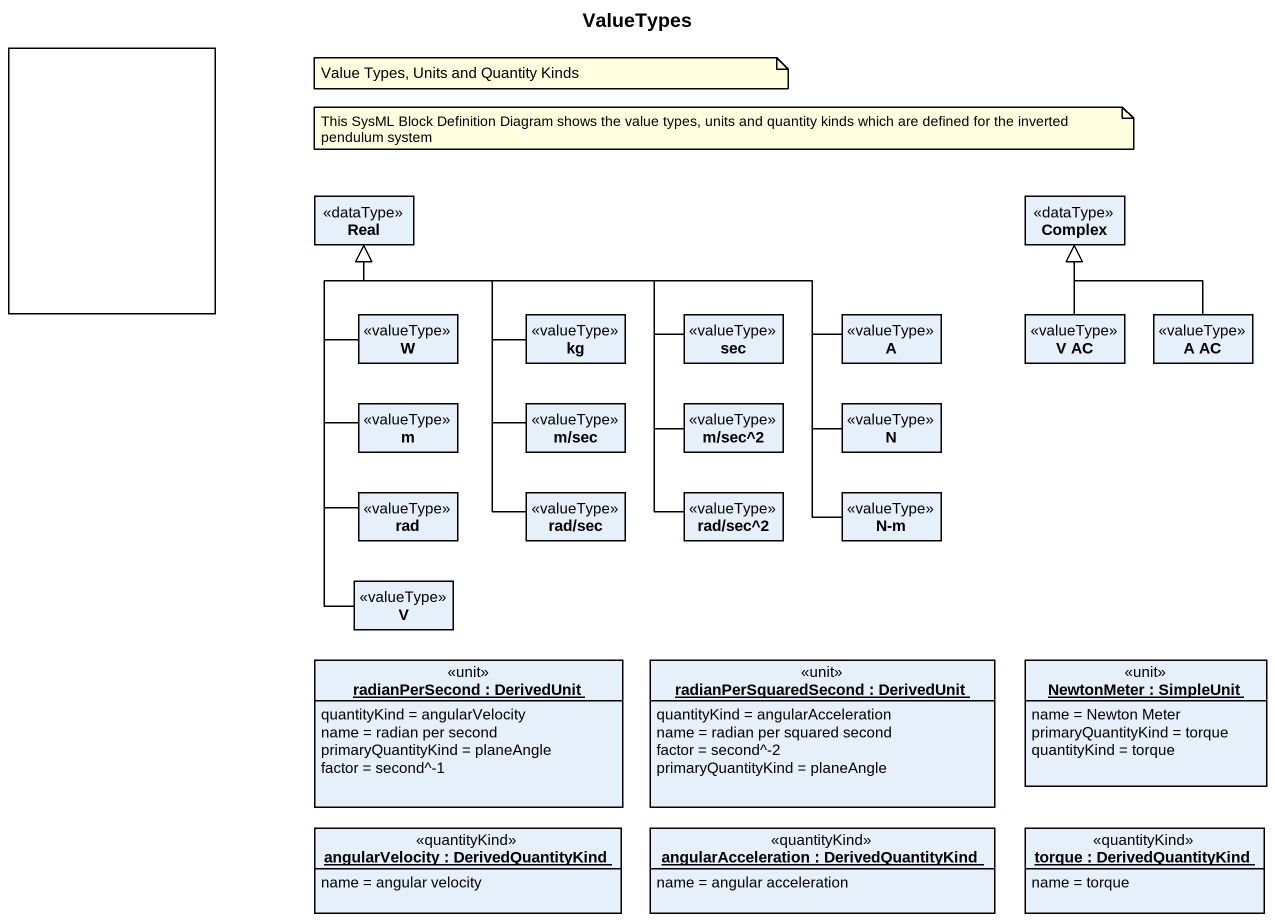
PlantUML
@startuml
title ValueTypes
allowmixing
hide circle
hide empty members
rectangle " " as rectangle1
class Real <<dataType>>
class Complex <<dataType>>
class W <<valueType>>
class kg <<valueType>>
class sec <<valueType>>
class A <<valueType>>
class "V AC" as V_AC <<valueType>>
class "A AC" as A_AC <<valueType>>
class m <<valueType>>
class "m/sec" as m_sec <<valueType>>
class "m/sec^2" as m_sec_2 <<valueType>>
class N <<valueType>>
class rad <<valueType>>
class "rad/sec" as rad_sec <<valueType>>
class "rad/sec^2" as rad_sec_2 <<valueType>>
class "N-m" as N_m <<valueType>>
class V <<valueType>>
object "radianPerSecond : DerivedUnit" as radianPerSecond <<unit>> {
  quantityKind = angularVelocity
  name = radian per second
  primaryQuantityKind = planeAngle
  factor = second^-1
}
object "radianPerSquaredSecond : DerivedUnit" as radianPerSquaredSecond <<unit>> {
  quantityKind = angularAcceleration
  name = radian per squared second
  factor = second^-2
  primaryQuantityKind = planeAngle
}
object "NewtonMeter : SimpleUnit" as NewtonMeter <<unit>> {
  name = Newton Meter
  primaryQuantityKind = torque
  quantityKind = torque
}
object "angularVelocity : DerivedQuantityKind" as angularVelocity <<quantityKind>> {
  name = angular velocity
}
object "angularAcceleration : DerivedQuantityKind" as angularAcceleration <<quantityKind>> {
  name = angular acceleration
}
object "torque : DerivedQuantityKind" as torque <<quantityKind>> {
  name = torque
}
W -up-|> Real
kg -left-|> Real
sec -left-|> Real
A -left-|> Real
V_AC -up-|> Complex
A_AC -up-|> Complex
m -up-|> Real
m_sec -up-|> Real
m_sec_2 -left-|> Real
N -left-|> Real
rad -up-|> Real
rad_sec -up-|> Real
rad_sec_2 -up-|> Real
N_m -left-|> Real
V -up-|> Real
note as N1
  Value Types, Units and Quantity Kinds
end note
note as N2
  This SysML Block Definition Diagram shows the value types, units and quantity kinds which are defined for the inverted pendulum system
end note
@enduml
